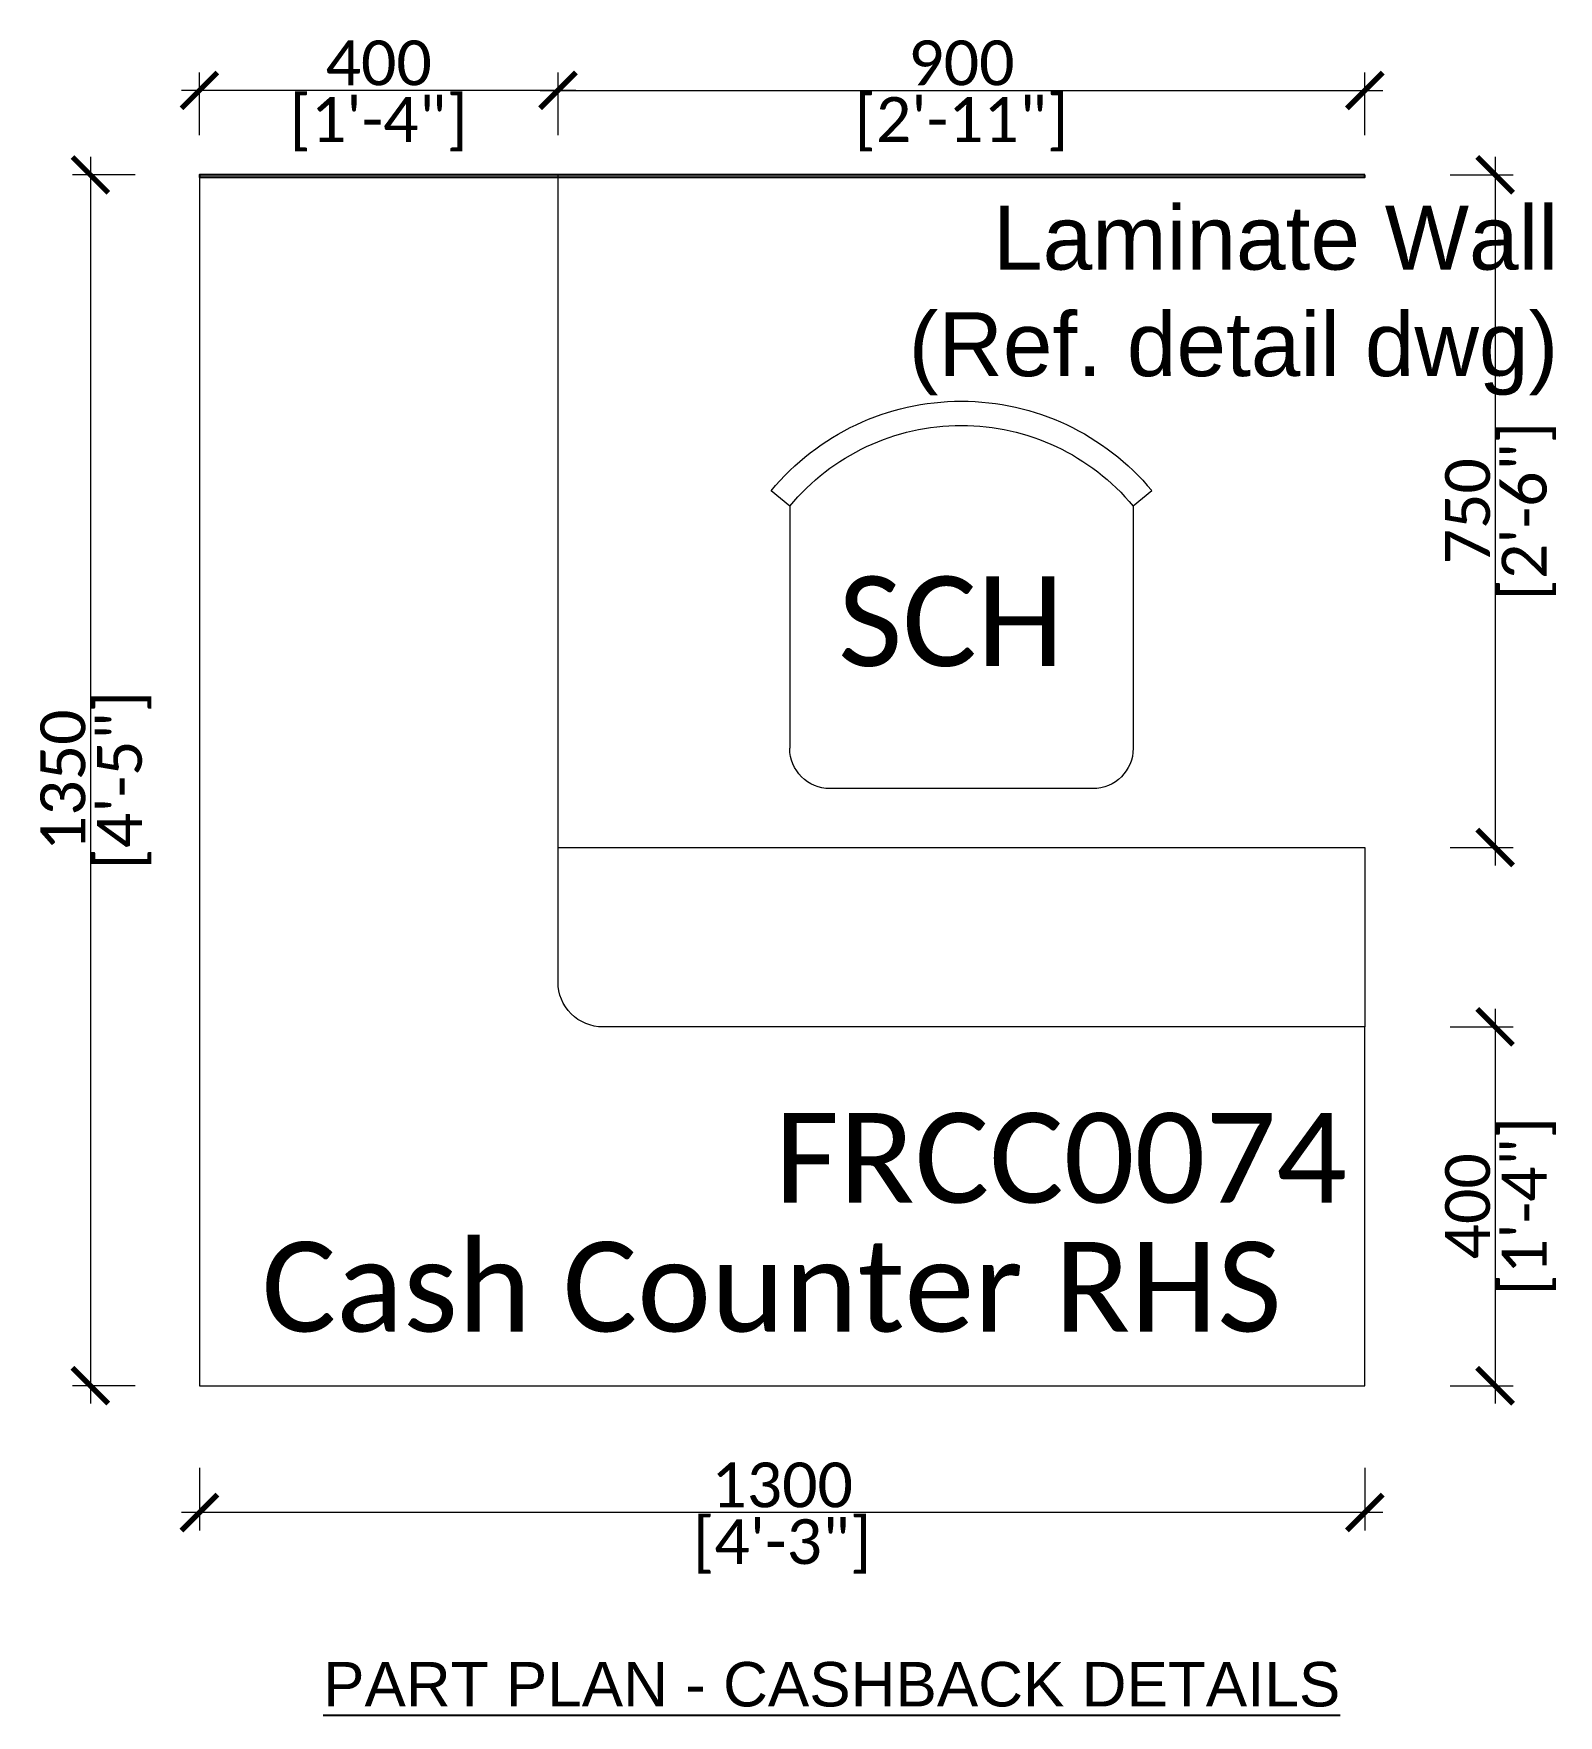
# Model space of a CAD drawing. Header units: millimetres. Extents: x 411 to 2112, y 74 to 1949.
import ezdxf

# ---------------------------------------------------------------- set-up
doc = ezdxf.new("R2010")
doc.units = ezdxf.units.MM
doc.layers.add('Fourniture', color=34, linetype='Continuous')
doc.layers.add('Text (Notes)', color=95, linetype='Continuous')
for name, color, linetype, lineweight in [('hacth', 253, 'Continuous', 13), ('Reference lines', 252, 'Continuous', 0), ('Text 1', 7, 'Continuous', 30)]:
    doc.layers.add(name, color=color, linetype=linetype, lineweight=lineweight)
doc.styles.add('arial', font='ARIALN.TTF', dxfattribs={"height": 300})
doc.styles.get("Standard").update_dxf_attribs({"font": 'arial.ttf'})
doc.styles.add('TEXT-50', font='calibril.ttf', dxfattribs={"height": 50})
doc.styles.add('TITAN', font='Cambria Math.ttf')
doc.dimstyles.new('DIM-50', dxfattribs={"dimtxt": 50, "dimasz": 40, "dimexe": 20, "dimexo": 0.0625, "dimgap": 5, "dimtad": 1, "dimdec": 0, "dimzin": 0, "dimdsep": 46, "dimtxsty": 'TEXT-50', "dimblk": 'ARCHTICK', "dimcen": 0.09, "dimdle": 20, "dimclrd": 150, "dimclre": 8, "dimclrt": 7, "dimadec": 0, "dimazin": 0, "dimtfac": 1, "dimtdec": 0, "dimtofl": 0, "dimtmove": 0, "dimatfit": 3, "dimldrblk": 'OPEN30', "dimfxl": 50, "dimfxlon": 1, "dimtolj": 1, "dimtzin": 0, "dimlwd": 5, "dimlwe": 0, "dimarcsym": 0})

# ---------------------------------------------------------------- blocks, each defined once
blk = doc.blocks.new('_ArchTick')
at = {"color": 0, "linetype": 'ByBlock', "const_width": 0.15}
blk.add_lwpolyline([(-0.5, -0.5), (0.5, 0.5)], dxfattribs=at)
blk = doc.blocks.new('*D15')
at = {"color": 8, "linetype": 'Continuous', "lineweight": 0, "ltscale": 0.5, "transparency": 16777216}
for p, q in [((596, 1835.7), (596, 1905.7)), ((996, 1835.7), (996, 1905.7))]:
    blk.add_line(p, q, dxfattribs=at)
at = {"color": 150, "linetype": 'Continuous', "lineweight": 5, "ltscale": 0.5, "transparency": 16777216}
blk.add_line((1016, 1885.7), (576, 1885.7), dxfattribs=at)
at = {"layer": 'Defpoints', "color": 0, "linetype": 'Continuous', "ltscale": 0.5, "transparency": 16777216}
for p in [(596, 1885.7), (596, 1791.5), (996, 1791.5)]:
    blk.add_point(p, dxfattribs=at)
at = {"color": 150, "linetype": 'Continuous', "lineweight": 5, "ltscale": 0.5, "transparency": 16777216, "xscale": 40, "yscale": 40, "zscale": 40, "rotation": 180}
blk.add_blockref('_ArchTick', (596, 1885.7), dxfattribs=at)
at = {"color": 150, "linetype": 'Continuous', "lineweight": 5, "ltscale": 0.5, "transparency": 16777216, "xscale": 40, "yscale": 40, "zscale": 40}
blk.add_blockref('_ArchTick', (996, 1885.7), dxfattribs=at)
at = {"color": 7, "linetype": 'Continuous', "lineweight": 0, "ltscale": 0.5, "transparency": 16777216, "char_height": 50, "attachment_point": 5, "style": 'TEXT-50'}
for s, insert in [('\\A1;400', (796, 1916.2)), ('\\A1;[1\'-4"]', (796, 1848))]:
    blk.add_mtext(s, dxfattribs=dict(at, insert=insert))
blk = doc.blocks.new('_Open30')
at = {"color": 0, "linetype": 'ByBlock', "lineweight": -2}
for p, q in [((-1, 0.268), (0, 0)), ((0, 0), (-1, -0.268)), ((0, 0), (-1, 0))]:
    blk.add_line(p, q, dxfattribs=at)
blk = doc.blocks.new('*D16')
at = {"color": 8, "linetype": 'Continuous', "lineweight": 0, "ltscale": 0.5, "transparency": 16777216}
for p, q in [((596, 350), (596, 280)), ((1896, 350), (1896, 280))]:
    blk.add_line(p, q, dxfattribs=at)
at = {"color": 150, "linetype": 'Continuous', "lineweight": 5, "ltscale": 0.5, "transparency": 16777216}
blk.add_line((1916, 300), (576, 300), dxfattribs=at)
at = {"layer": 'Defpoints', "color": 0, "linetype": 'Continuous', "ltscale": 0.5, "transparency": 16777216}
for p in [(596, 641.5), (1896, 441.5), (596, 300)]:
    blk.add_point(p, dxfattribs=at)
at = {"color": 150, "linetype": 'Continuous', "lineweight": 5, "ltscale": 0.5, "transparency": 16777216, "xscale": 40, "yscale": 40, "zscale": 40, "rotation": 180}
blk.add_blockref('_ArchTick', (596, 300), dxfattribs=at)
at = {"color": 150, "linetype": 'Continuous', "lineweight": 5, "ltscale": 0.5, "transparency": 16777216, "xscale": 40, "yscale": 40, "zscale": 40}
blk.add_blockref('_ArchTick', (1896, 300), dxfattribs=at)
at = {"color": 7, "linetype": 'Continuous', "lineweight": 0, "ltscale": 0.5, "transparency": 16777216, "char_height": 50, "attachment_point": 5, "style": 'TEXT-50'}
for s, insert in [('\\A1;1300', (1246, 330.6)), ('\\A1;[4\'-3"]', (1246, 262.3))]:
    blk.add_mtext(s, dxfattribs=dict(at, insert=insert))
blk = doc.blocks.new('*D11')
at = {"color": 150, "linetype": 'Continuous', "lineweight": 5, "ltscale": 0.5, "transparency": 16777216}
blk.add_line((2041.3, 1811.5), (2041.3, 1021.5), dxfattribs=at)
at = {"color": 8, "linetype": 'Continuous', "lineweight": 0, "ltscale": 0.5, "transparency": 16777216}
for p, q in [((1991.3, 1791.5), (2061.3, 1791.5)), ((1991.3, 1041.5), (2061.3, 1041.5))]:
    blk.add_line(p, q, dxfattribs=at)
at = {"layer": 'Defpoints', "color": 0, "linetype": 'Continuous', "ltscale": 0.5, "transparency": 16777216}
for p in [(1896, 1791.5), (1896, 1041.5), (2041.3, 1041.5)]:
    blk.add_point(p, dxfattribs=at)
at = {"color": 150, "linetype": 'Continuous', "lineweight": 5, "ltscale": 0.5, "transparency": 16777216, "xscale": 40, "yscale": 40, "zscale": 40}
for p, rotation in [((2041.3, 1791.5), 90), ((2041.3, 1041.5), 270)]:
    blk.add_blockref('_ArchTick', p, dxfattribs=dict(at, rotation=rotation))
at = {"color": 7, "linetype": 'Continuous', "lineweight": 0, "ltscale": 0.5, "transparency": 16777216, "char_height": 50, "attachment_point": 5, "rotation": 90, "style": 'TEXT-50'}
for s, insert in [('\\A1;[2\'-6"]', (2079, 1416.5)), ('\\A1;750', (2010.8, 1416.5))]:
    blk.add_mtext(s, dxfattribs=dict(at, insert=insert))
blk = doc.blocks.new('*D12')
at = {"color": 150, "linetype": 'Continuous', "lineweight": 5, "ltscale": 0.5, "transparency": 16777216}
blk.add_line((2041.3, 861.5), (2041.3, 421.5), dxfattribs=at)
at = {"color": 8, "linetype": 'Continuous', "lineweight": 0, "ltscale": 0.5, "transparency": 16777216}
for p, q in [((1991.3, 841.5), (2061.3, 841.5)), ((1991.3, 441.5), (2061.3, 441.5))]:
    blk.add_line(p, q, dxfattribs=at)
at = {"layer": 'Defpoints', "color": 0, "linetype": 'Continuous', "ltscale": 0.5, "transparency": 16777216}
for p in [(1896, 841.5), (1896, 441.5), (2041.3, 441.5)]:
    blk.add_point(p, dxfattribs=at)
at = {"color": 150, "linetype": 'Continuous', "lineweight": 5, "ltscale": 0.5, "transparency": 16777216, "xscale": 40, "yscale": 40, "zscale": 40}
for p, rotation in [((2041.3, 841.5), 90), ((2041.3, 441.5), 270)]:
    blk.add_blockref('_ArchTick', p, dxfattribs=dict(at, rotation=rotation))
at = {"color": 7, "linetype": 'Continuous', "lineweight": 0, "ltscale": 0.5, "transparency": 16777216, "char_height": 50, "attachment_point": 5, "rotation": 90, "style": 'TEXT-50'}
for s, insert in [('\\A1;[1\'-4"]', (2079, 641.5)), ('\\A1;400', (2010.8, 641.5))]:
    blk.add_mtext(s, dxfattribs=dict(at, insert=insert))
blk = doc.blocks.new('*D13')
at = {"color": 150, "linetype": 'Continuous', "lineweight": 5, "ltscale": 0.5, "transparency": 16777216}
blk.add_line((474.4, 1811.5), (474.4, 421.5), dxfattribs=at)
at = {"color": 8, "linetype": 'Continuous', "lineweight": 0, "ltscale": 0.5, "transparency": 16777216}
for p, q in [((524.4, 1791.5), (454.4, 1791.5)), ((524.4, 441.5), (454.4, 441.5))]:
    blk.add_line(p, q, dxfattribs=at)
at = {"layer": 'Defpoints', "color": 0, "linetype": 'Continuous', "ltscale": 0.5, "transparency": 16777216}
for p in [(596, 1791.5), (474.4, 441.5), (828, 441.5)]:
    blk.add_point(p, dxfattribs=at)
at = {"color": 150, "linetype": 'Continuous', "lineweight": 5, "ltscale": 0.5, "transparency": 16777216, "xscale": 40, "yscale": 40, "zscale": 40}
for p, rotation in [((474.4, 1791.5), 90), ((474.4, 441.5), 270)]:
    blk.add_blockref('_ArchTick', p, dxfattribs=dict(at, rotation=rotation))
at = {"color": 7, "linetype": 'Continuous', "lineweight": 0, "ltscale": 0.5, "transparency": 16777216, "char_height": 50, "attachment_point": 5, "rotation": 90, "style": 'TEXT-50'}
for s, insert in [('\\A1;[4\'-5"]', (512.1, 1116.5)), ('\\A1;1350', (443.9, 1116.5))]:
    blk.add_mtext(s, dxfattribs=dict(at, insert=insert))
blk = doc.blocks.new('*D14')
at = {"color": 8, "linetype": 'Continuous', "lineweight": 0, "ltscale": 0.5, "transparency": 16777216}
for p, q in [((996, 1835.7), (996, 1905.7)), ((1896, 1835.7), (1896, 1905.7))]:
    blk.add_line(p, q, dxfattribs=at)
at = {"color": 150, "linetype": 'Continuous', "lineweight": 5, "ltscale": 0.5, "transparency": 16777216}
blk.add_line((976, 1885.7), (1916, 1885.7), dxfattribs=at)
at = {"layer": 'Defpoints', "color": 0, "linetype": 'Continuous', "ltscale": 0.5, "transparency": 16777216}
for p in [(1896, 1885.7), (996, 1791.5), (1896, 1791.5)]:
    blk.add_point(p, dxfattribs=at)
at = {"color": 150, "linetype": 'Continuous', "lineweight": 5, "ltscale": 0.5, "transparency": 16777216, "xscale": 40, "yscale": 40, "zscale": 40, "rotation": 180}
blk.add_blockref('_ArchTick', (996, 1885.7), dxfattribs=at)
at = {"color": 150, "linetype": 'Continuous', "lineweight": 5, "ltscale": 0.5, "transparency": 16777216, "xscale": 40, "yscale": 40, "zscale": 40}
blk.add_blockref('_ArchTick', (1896, 1885.7), dxfattribs=at)
at = {"color": 7, "linetype": 'Continuous', "lineweight": 0, "ltscale": 0.5, "transparency": 16777216, "char_height": 50, "attachment_point": 5, "style": 'TEXT-50'}
for s, insert in [('\\A1;900', (1446, 1916.2)), ('\\A1;[2\'-11"]', (1446, 1848))]:
    blk.add_mtext(s, dxfattribs=dict(at, insert=insert))

msp = doc.modelspace()

# ---------------------------------------------------------------- hatches: boundary and pattern name
at = {"layer": 'hacth', "transparency": 33554687}
h = msp.add_hatch(color=3, dxfattribs=at)
h.dxf.hatch_style = 1
h.paths.add_polyline_path([(1896, 1791.5), (596, 1791.5), (596, 1789), (1896, 1789)])

# ---------------------------------------------------------------- linework, layer by layer
msp.add_lwpolyline([(1896, 1791.5), (596, 1791.5), (596, 1789), (1896, 1789)], close=True)
at = {"layer": 'Fourniture', "lineweight": 9}
for p, q in [((1254.5, 1422.2), (1233.7, 1439.4)), ((1658.4, 1439.4), (1637.6, 1422.2)), ((1254.5, 1422.2), (1254.5, 1152.2)), ((1637.6, 1422.2), (1637.6, 1152.2)), ((1592.6, 1107.2), (1299.5, 1107.2))]:
    msp.add_line(p, q, dxfattribs=at)
at = {"layer": 'Fourniture', "lineweight": 9, "extrusion": (0, 0, -1)}
for centre, major_axis, start_param, end_param in [((1446, 1263.4), (0.4, -275.8), 2.264316, 4.021413), ((1446, 1263.4), (0.4, -248.8), 2.264469, 4.021567), ((1299.5, 1152.2), (-31.8, -31.8), -0.785398, 0.785398), ((1592.6, 1152.2), (31.8, -31.8), 5.497787, 7.068583)]:
    msp.add_ellipse(centre, major_axis=major_axis, ratio=1, start_param=start_param, end_param=end_param, dxfattribs=at)
at = {"layer": 'Reference lines', "color": 3, "ltscale": 13}
msp.add_lwpolyline([(996, 891.5), (996, 1791.5), (596, 1791.5), (596, 441.5), (1896, 441.5), (1896, 841.5), (1046, 841.5, -0.414214)], format="xyb", close=True, dxfattribs=at)
at = {"layer": 'Reference lines', "color": 251, "ltscale": 13, "true_color": 0x636466}
msp.add_lwpolyline([(996, 1041.5), (1896, 1041.5), (1896, 841.5)], dxfattribs=at)

# ---------------------------------------------------------------- texts
at = {"insert": (1868.6, 133.4), "char_height": 49.551, "attachment_point": 3}
msp.add_mtext_dynamic_manual_height_columns('{\\LPART PLAN - CASHBACK DETAILS}', width=1279.483, gutter_width=2.48, heights=[0], dxfattribs=at)
at = {"layer": 'Text (Notes)', "ltscale": 25, "char_height": 100, "attachment_point": 3, "rotation": 0, "style": 'arial'}
for s, insert in [('{\\fCalibri Light|b0|i0|c0|p34;SCH}', (1560.3, 1343.8)), ('{\\fCalibri Light|b0|i0|c0|p34;FRCC0074}', (1876.1, 745.5)), ('{\\fCalibri Light|b0|i0|c0|p34;Cash Counter RHS}', (1803.1, 601.8))]:
    msp.add_mtext_dynamic_manual_height_columns(s, width=1292.369, gutter_width=15, heights=[0], dxfattribs=dict(at, insert=insert))
at = {"layer": 'Text 1', "insert": (2111.7, 1757.1), "char_height": 71.236, "width": 1378.438, "attachment_point": 3, "rotation": 0, "style": 'TITAN'}
msp.add_mtext('{\\fArial|b0|i0|c0|p34;Laminate Wall\\P(Ref. detail dwg)}', dxfattribs=at)

# ---------------------------------------------------------------- dimensions: what is measured, and where the dimension line sits
at = {"linetype": 'Continuous', "lineweight": 0, "ltscale": 0.5}
for base, p1, p2, angle, override, picture, middle in [((596, 1885.7), (996, 1791.5), (596, 1791.5), 180, {"dimpost": '\\X', "dimtmove": 1}, '*D15', (796, 1885.7)), ((1896, 1885.7), (996, 1791.5), (1896, 1791.5), 180, {"dimpost": '\\X', "dimtmove": 1}, '*D14', (1446, 1885.7)), ((474.4, 441.5), (596, 1791.5), (828, 441.5), 90, {"dimpost": '\\X'}, '*D13', (474.4, 1116.5)), ((2041.3, 1041.5), (1896, 1791.5), (1896, 1041.5), 90, {"dimpost": '\\X'}, '*D11', (2041.3, 1416.5)), ((2041.3, 441.5), (1896, 841.5), (1896, 441.5), 90, {"dimpost": '\\X', "dimtmove": 1}, '*D12', (2041.3, 641.5)), ((596, 300), (1896, 441.5), (596, 641.5), 180, {"dimpost": '\\X'}, '*D16', (1246, 300))]:
    dim = msp.add_linear_dim(base=base, p1=p1, p2=p2, angle=angle, dimstyle='DIM-50', override=override, dxfattribs=at)
    dim.commit()
    dim.dimension.update_dxf_attribs({"geometry": picture, "text_midpoint": middle})

doc.saveas('drawing.dxf')
